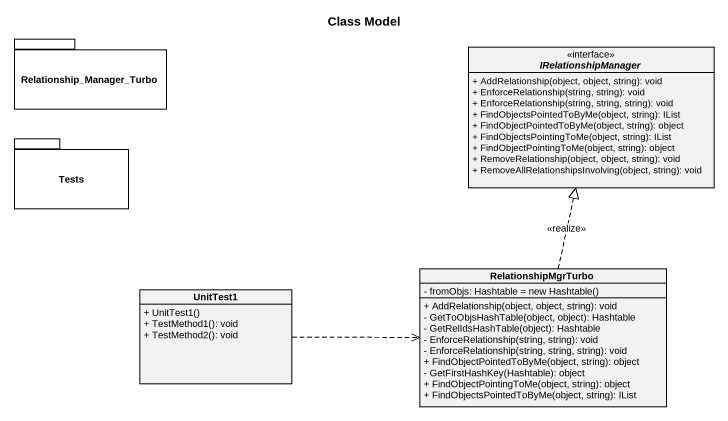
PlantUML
@startuml
title Class Model
hide circle
hide empty members
skinparam classAttributeIconSize 0
package Relationship_Manager_Turbo {
}
interface IRelationshipManager <<interface>> {
  + AddRelationship(object, object, string): void
  + EnforceRelationship(string, string): void
  + EnforceRelationship(string, string, string): void
  + FindObjectsPointedToByMe(object, string): IList
  + FindObjectPointedToByMe(object, string): object
  + FindObjectsPointingToMe(object, string): IList
  + FindObjectPointingToMe(object, string): object
  + RemoveRelationship(object, object, string): void
  + RemoveAllRelationshipsInvolving(object, string): void
}
package Tests {
}
class RelationshipMgrTurbo {
  {field} - fromObjs: Hashtable = new Hashtable()
  + AddRelationship(object, object, string): void
  - GetToObjsHashTable(object, object): Hashtable
  - GetRelIdsHashTable(object): Hashtable
  - EnforceRelationship(string, string): void
  - EnforceRelationship(string, string, string): void
  + FindObjectPointedToByMe(object, string): object
  - GetFirstHashKey(Hashtable): object
  + FindObjectPointingToMe(object, string): object
  + FindObjectsPointedToByMe(object, string): IList
}
class UnitTest1 {
  + UnitTest1()
  + TestMethod1(): void
  + TestMethod2(): void
}
RelationshipMgrTurbo .up.|> IRelationshipManager : <<realize>>
UnitTest1 .right.> RelationshipMgrTurbo
@enduml
